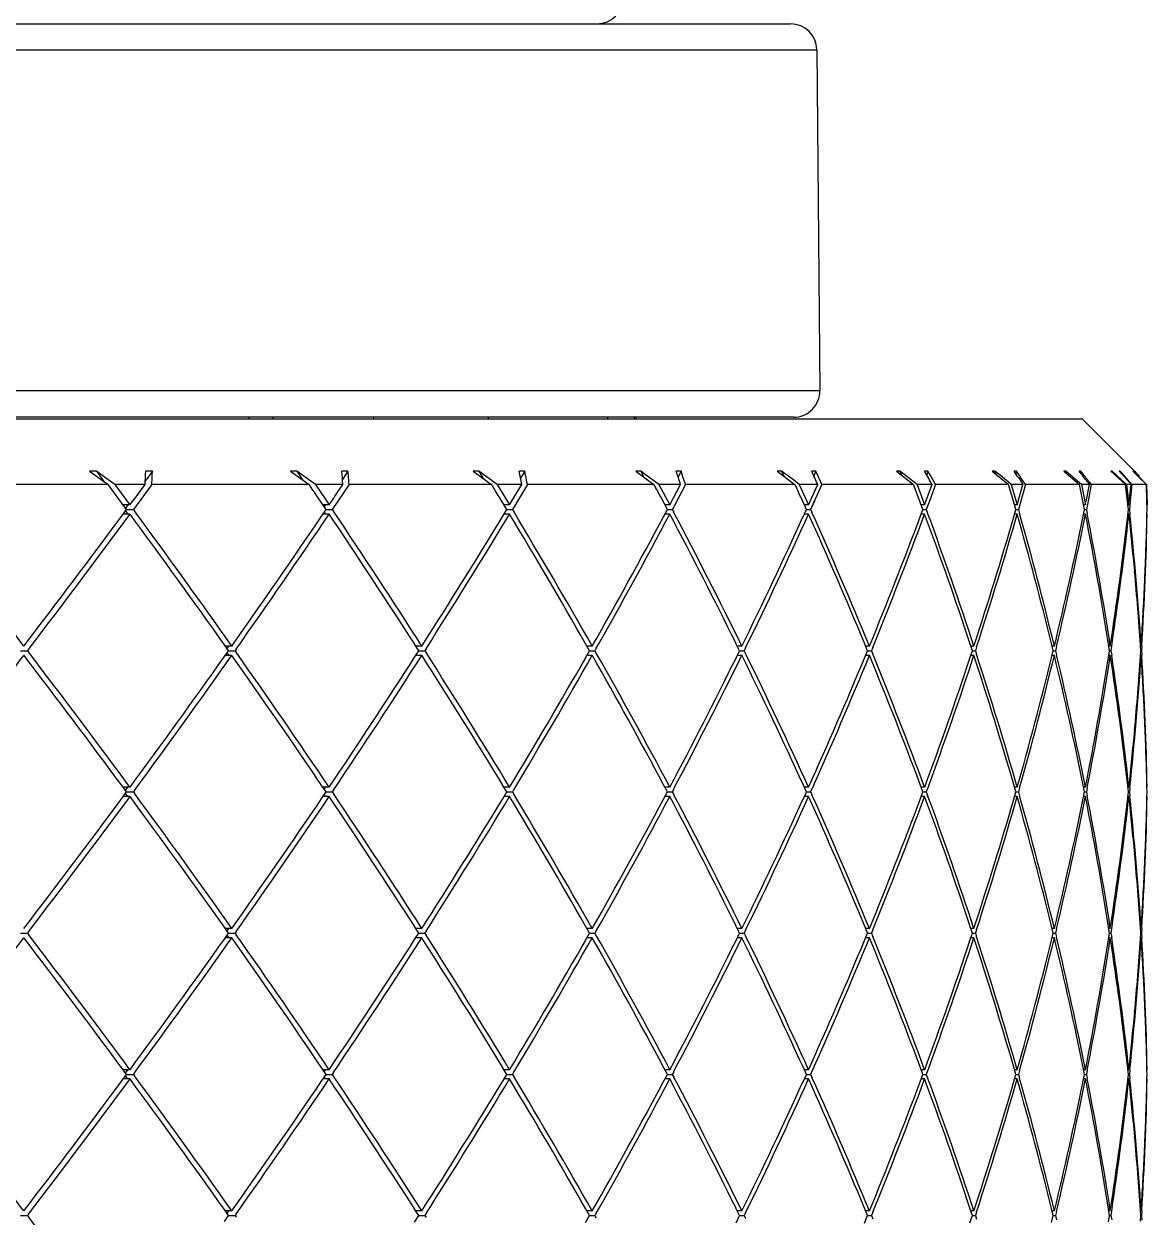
# Model space of a CAD drawing. Header units: millimetres. Extents: x 12827 to 13247, y 6457 to 7051.
# Drawn here: x 13134.696 to 13136.409, y 6843.632 to 6845.452 of the extents above; entities that cross this region are included whole.
import ezdxf

# ---------------------------------------------------------------- set-up
doc = ezdxf.new("R2010")
doc.units = ezdxf.units.MM
doc.header["$LTSCALE"] = 10
doc.layers.add('DWG', color=7, linetype='Continuous')

# ---------------------------------------------------------------- blocks, each defined once
blk = doc.blocks.new('A$C01502591')
at = {"layer": 'DWG'}
for p, q in [((246.9354, 253.5436), (255.4463, 253.5436)), ((246.8954, 253.5039), (255.4863, 253.5039)), ((255.4863, 253.5039), (255.4908, 252.9839)), ((255.4908, 252.9839), (246.8908, 252.9839)), ((246.4908, 252.9411), (255.8908, 252.9411)), ((255.4508, 252.9436), (246.9308, 252.9436)), ((254.6202, 252.9436), (254.6202, 252.9411)), ((254.6572, 252.9411), (254.6572, 252.9436)), ((254.8103, 252.9436), (254.8102, 252.9411)), ((254.9856, 252.9411), (254.9856, 252.9436)), ((255.1676, 252.9411), (255.1676, 252.9436)), ((255.2076, 252.9436), (255.2076, 252.9411)), ((255.2108, 252.9411), (255.2108, 252.9436)), ((255.9774, 252.8545), (255.8908, 252.9411)), ((254.3875, 252.8611), (254.3771, 252.8611)), ((254.3771, 252.8611), (254.4053, 252.8411)), ((254.3875, 252.8611), (254.3991, 252.8455)), ((254.3875, 252.8611), (254.3991, 252.8455)), ((254.4016, 252.8511), (254.3875, 252.8611)), ((254.4729, 252.8611), (254.462, 252.8461)), ((254.4729, 252.8611), (254.462, 252.8461)), ((254.4729, 252.8611), (254.4627, 252.8611)), ((254.4727, 252.8545), (254.4729, 252.8611)), ((254.6932, 252.8611), (254.6836, 252.8611)), ((254.6836, 252.8611), (254.7119, 252.8411)), ((254.6932, 252.8611), (254.7021, 252.8481)), ((254.6932, 252.8611), (254.7021, 252.8481)), ((254.7073, 252.8511), (254.6932, 252.8611)), ((254.7712, 252.8611), (254.7619, 252.8611)), ((254.7712, 252.8611), (254.7629, 252.8486)), ((254.7712, 252.8611), (254.7629, 252.8486)), ((254.7718, 252.8545), (254.7712, 252.8611)), ((254.9707, 252.8611), (254.9621, 252.8611)), ((254.9621, 252.8611), (254.9901, 252.8411)), ((254.9707, 252.8611), (254.9774, 252.8502)), ((254.9988, 252.8411), (254.9707, 252.8611)), ((255.0407, 252.8611), (255.0323, 252.8611)), ((255.0407, 252.8611), (255.0345, 252.8507)), ((255.0407, 252.8611), (255.0345, 252.8507)), ((255.0421, 252.8545), (255.0407, 252.8611)), ((255.2178, 252.8611), (255.2102, 252.8611)), ((255.2102, 252.8611), (255.2378, 252.8411)), ((255.2178, 252.8611), (255.2226, 252.8521)), ((255.2178, 252.8611), (255.2226, 252.8521)), ((255.2224, 252.8578), (255.2178, 252.8611)), ((255.2454, 252.8411), (255.2224, 252.8578)), ((255.2792, 252.8611), (255.2718, 252.8611)), ((255.2792, 252.8611), (255.2747, 252.8525)), ((255.2792, 252.8611), (255.2747, 252.8525)), ((255.2814, 252.8545), (255.2792, 252.8611)), ((255.4324, 252.8611), (255.4259, 252.8611)), ((255.4259, 252.8611), (255.4529, 252.8411)), ((255.4324, 252.8611), (255.4358, 252.8538)), ((255.4369, 252.8578), (255.4324, 252.8611)), ((255.4414, 252.8545), (255.4369, 252.8578)), ((255.4847, 252.8611), (255.4785, 252.8611)), ((255.4847, 252.8611), (255.4817, 252.8542)), ((255.4878, 252.8545), (255.4847, 252.8611)), ((255.6129, 252.8611), (255.6075, 252.8611)), ((255.6075, 252.8611), (255.6336, 252.8411)), ((255.6129, 252.8611), (255.6151, 252.8553)), ((255.6216, 252.8545), (255.6129, 252.8611)), ((255.6557, 252.8611), (255.6506, 252.8611)), ((255.6557, 252.8611), (255.6538, 252.8557)), ((255.6595, 252.8545), (255.6557, 252.8611)), ((255.7578, 252.8611), (255.7536, 252.8611)), ((255.7536, 252.8611), (255.7786, 252.8411)), ((255.7578, 252.8611), (255.7591, 252.8568)), ((255.762, 252.8578), (255.7578, 252.8611)), ((255.7661, 252.8545), (255.762, 252.8578)), ((255.7907, 252.8611), (255.7869, 252.8611)), ((255.7907, 252.8611), (255.7896, 252.8571)), ((255.7953, 252.8545), (255.7907, 252.8611)), ((255.8659, 252.8611), (255.8629, 252.8611)), ((255.8629, 252.8611), (255.8867, 252.8411)), ((255.8738, 252.8545), (255.8659, 252.8611)), ((255.8659, 252.8611), (255.8665, 252.8581)), ((255.8887, 252.8611), (255.8861, 252.8611)), ((255.8887, 252.8611), (255.8882, 252.8585)), ((255.894, 252.8545), (255.8887, 252.8611)), ((255.9364, 252.8611), (255.9347, 252.8611)), ((255.9347, 252.8611), (255.9569, 252.8411)), ((255.9438, 252.8545), (255.9364, 252.8611)), ((255.9364, 252.8611), (255.9366, 252.8594)), ((255.9489, 252.8611), (255.9475, 252.8611)), ((255.9475, 252.8611), (255.9595, 252.8478)), ((255.9549, 252.8545), (255.9489, 252.8611)), ((255.9682, 252.8611), (255.9785, 252.8511)), ((255.9686, 252.8611), (255.9682, 252.8611)), ((255.9755, 252.8545), (255.9686, 252.8611)), ((255.9706, 252.8611), (255.9738, 252.8579)), ((255.9707, 252.8611), (255.9706, 252.8611)), ((255.9755, 252.8545), (255.9726, 252.8573)), ((255.9738, 252.8579), (255.9781, 252.8536)), ((254.4053, 252.8411), (254.1449, 252.8411)), ((254.4158, 252.8411), (254.4016, 252.8511)), ((254.4195, 252.822), (254.4053, 252.8411)), ((254.4158, 252.8411), (254.4388, 252.8099)), ((254.4618, 252.8411), (254.4158, 252.8411)), ((254.4721, 252.8411), (254.444, 252.8028)), ((254.4465, 252.8203), (254.4618, 252.8411)), ((254.7119, 252.8411), (254.4721, 252.8411)), ((254.7215, 252.8411), (254.7073, 252.8511)), ((254.7215, 252.8411), (254.7426, 252.8099)), ((254.7635, 252.8411), (254.7215, 252.8411)), ((254.7729, 252.8411), (254.7473, 252.8028)), ((254.9901, 252.8411), (254.7729, 252.8411)), ((254.9988, 252.8411), (255.0177, 252.8099)), ((255.0365, 252.8411), (254.9988, 252.8411)), ((255.0177, 252.8099), (255.0365, 252.8411)), ((255.0449, 252.8411), (255.022, 252.8028)), ((255.2378, 252.8411), (255.0449, 252.8411)), ((255.2454, 252.8411), (255.262, 252.8099)), ((255.2785, 252.8411), (255.2454, 252.8411)), ((255.262, 252.8099), (255.2785, 252.8411)), ((255.2859, 252.8411), (255.2679, 252.8068)), ((255.4529, 252.8411), (255.2859, 252.8411)), ((255.4504, 252.8478), (255.4414, 252.8545)), ((255.4594, 252.8411), (255.4504, 252.8478)), ((255.4594, 252.8411), (255.4736, 252.8099)), ((255.4876, 252.8411), (255.4594, 252.8411)), ((255.4736, 252.8099), (255.4876, 252.8411)), ((255.4939, 252.8411), (255.4788, 252.8075)), ((255.6336, 252.8411), (255.4939, 252.8411)), ((255.6346, 252.8445), (255.6216, 252.8545)), ((255.6454, 252.8099), (255.6336, 252.8411)), ((255.639, 252.8411), (255.6346, 252.8445)), ((255.639, 252.8411), (255.6506, 252.8099)), ((255.6621, 252.8411), (255.639, 252.8411)), ((255.6506, 252.8099), (255.6621, 252.8411)), ((255.6672, 252.8411), (255.6579, 252.8156)), ((255.7786, 252.8411), (255.6672, 252.8411)), ((255.7786, 252.8445), (255.7661, 252.8545)), ((255.7828, 252.8411), (255.7786, 252.8445)), ((255.7861, 252.8156), (255.7786, 252.8411)), ((255.7828, 252.8411), (255.7918, 252.8099)), ((255.8006, 252.8411), (255.7828, 252.8411)), ((255.7918, 252.8099), (255.8006, 252.8411)), ((255.7936, 252.8514), (255.7983, 252.8445)), ((255.8045, 252.8411), (255.7974, 252.8156)), ((255.7983, 252.8445), (255.8006, 252.8411)), ((255.8867, 252.8411), (255.8045, 252.8411)), ((255.8896, 252.8411), (255.8738, 252.8545)), ((255.8919, 252.8156), (255.8867, 252.8411)), ((255.8896, 252.8411), (255.8948, 252.8151)), ((255.902, 252.8411), (255.8896, 252.8411)), ((255.8969, 252.8151), (255.902, 252.8411)), ((255.8993, 252.8445), (255.902, 252.8411)), ((255.9046, 252.8411), (255.8998, 252.8156)), ((255.9569, 252.8411), (255.9046, 252.8411)), ((255.9586, 252.8411), (255.9438, 252.8545)), ((255.9668, 252.8411), (255.9549, 252.8545)), ((255.9599, 252.8156), (255.9569, 252.8411)), ((255.9586, 252.8411), (255.9615, 252.8151)), ((255.9654, 252.8411), (255.9586, 252.8411)), ((255.9595, 252.8478), (255.9654, 252.8411)), ((255.9627, 252.8151), (255.9654, 252.8411)), ((255.9668, 252.8411), (255.9642, 252.8156)), ((255.9888, 252.8411), (255.9668, 252.8411)), ((255.9892, 252.8411), (255.9755, 252.8545)), ((255.9785, 252.8511), (255.9888, 252.8411)), ((255.9895, 252.8156), (255.9888, 252.8411)), ((255.9892, 252.8411), (255.9899, 252.8099)), ((254.4336, 252.8028), (254.4195, 252.822)), ((254.4388, 252.8099), (254.4465, 252.8203)), ((254.7378, 252.8028), (254.7249, 252.822)), ((254.7426, 252.8099), (254.7496, 252.8203)), ((255.0134, 252.8028), (255.0018, 252.822)), ((255.2583, 252.8028), (255.2481, 252.822)), ((255.4704, 252.8028), (255.4616, 252.822)), ((255.648, 252.8028), (255.6408, 252.822)), ((254.4273, 252.7943), (254.4336, 252.8028)), ((254.4388, 252.8099), (254.4284, 252.8099)), ((254.4357, 252.8099), (254.432, 252.805)), ((254.4336, 252.8028), (254.444, 252.8028)), ((254.444, 252.8028), (254.4456, 252.8007)), ((254.7314, 252.7933), (254.7378, 252.8028)), ((254.7378, 252.8028), (254.733, 252.8099)), ((254.7426, 252.8099), (254.733, 252.8099)), ((254.7372, 252.8099), (254.7351, 252.8068)), ((254.7378, 252.8028), (254.7473, 252.8028)), ((254.7473, 252.8028), (254.7491, 252.8001)), ((255.0072, 252.7925), (255.0134, 252.8028)), ((255.0177, 252.8099), (255.0091, 252.8099)), ((255.0134, 252.8028), (255.022, 252.8028)), ((255.022, 252.8028), (255.024, 252.7995)), ((255.2524, 252.7918), (255.2583, 252.8028)), ((255.262, 252.8099), (255.2545, 252.8099)), ((255.2583, 252.8028), (255.2658, 252.8028)), ((255.2679, 252.8068), (255.2658, 252.8028)), ((255.2658, 252.8028), (255.2679, 252.7988)), ((255.2658, 252.8028), (255.2679, 252.7988)), ((255.4652, 252.7914), (255.4704, 252.8028)), ((255.4736, 252.8099), (255.4671, 252.8099)), ((255.4704, 252.8028), (255.4767, 252.8028)), ((255.4825, 252.8156), (255.4767, 252.8028)), ((255.4767, 252.8028), (255.4789, 252.7981)), ((255.6437, 252.7914), (255.648, 252.8028)), ((255.6506, 252.8099), (255.6454, 252.8099)), ((255.648, 252.8028), (255.6532, 252.8028)), ((255.6579, 252.8156), (255.6532, 252.8028)), ((255.6552, 252.8082), (255.6532, 252.8028)), ((255.6532, 252.8028), (255.6552, 252.7974)), ((255.7897, 252.8028), (255.7861, 252.8156)), ((255.7865, 252.7917), (255.7897, 252.8028)), ((255.7897, 252.8028), (255.7877, 252.8099)), ((255.7918, 252.8099), (255.7877, 252.8099)), ((255.7897, 252.8028), (255.7938, 252.8028)), ((255.7974, 252.8156), (255.7938, 252.8028)), ((255.7955, 252.8088), (255.7938, 252.8028)), ((255.7938, 252.8028), (255.7955, 252.7968)), ((255.8945, 252.8028), (255.8919, 252.8156)), ((255.8924, 252.7925), (255.8945, 252.8028)), ((255.8959, 252.8099), (255.893, 252.8099)), ((255.8945, 252.8028), (255.8973, 252.8028)), ((255.8948, 252.8151), (255.8959, 252.8099)), ((255.8998, 252.8156), (255.8973, 252.8028)), ((255.8973, 252.8028), (255.8985, 252.7963)), ((255.9613, 252.8028), (255.9599, 252.8156)), ((255.9603, 252.7937), (255.9613, 252.8028)), ((255.9613, 252.8028), (255.9605, 252.8099)), ((255.9621, 252.8099), (255.9605, 252.8099)), ((255.9613, 252.8028), (255.9629, 252.8028)), ((255.9615, 252.8151), (255.9621, 252.8099)), ((255.9642, 252.8156), (255.9629, 252.8028)), ((255.9629, 252.8028), (255.9636, 252.7959)), ((255.9898, 252.8028), (255.9895, 252.8156)), ((255.9896, 252.7958), (255.9898, 252.8028)), ((254.4388, 252.7958), (254.4284, 252.7958)), ((254.4321, 252.8007), (254.4357, 252.7958)), ((254.7426, 252.7958), (254.733, 252.7958)), ((254.7351, 252.7989), (254.7372, 252.7958)), ((255.0177, 252.7958), (255.0091, 252.7958)), ((255.262, 252.7958), (255.2545, 252.7958)), ((255.4736, 252.7958), (255.4671, 252.7958)), ((255.6506, 252.7958), (255.6453, 252.7958)), ((255.7918, 252.7958), (255.7877, 252.7958)), ((255.8959, 252.7958), (255.893, 252.7958)), ((255.9621, 252.7958), (255.9605, 252.7958)), ((255.9857, 252.6822), (255.9864, 252.6987)), ((255.9864, 252.6987), (255.9865, 252.7012)), ((254.2716, 252.5874), (254.2824, 252.5874)), ((254.2838, 252.5893), (254.2824, 252.5874)), ((254.2824, 252.5874), (254.2838, 252.5855)), ((254.5891, 252.5874), (254.5827, 252.5964)), ((254.5827, 252.5784), (254.5891, 252.5874)), ((254.5941, 252.5945), (254.5841, 252.5945)), ((254.587, 252.5904), (254.5898, 252.5945)), ((254.5899, 252.5803), (254.587, 252.5844)), ((254.5891, 252.5874), (254.5991, 252.5874)), ((254.6008, 252.5898), (254.5991, 252.5874)), ((254.5991, 252.5874), (254.6008, 252.585)), ((254.8793, 252.5874), (254.8729, 252.5974)), ((254.8729, 252.5775), (254.8793, 252.5874)), ((254.8838, 252.5945), (254.8748, 252.5945)), ((254.8793, 252.5874), (254.8884, 252.5874)), ((254.8903, 252.5904), (254.8884, 252.5874)), ((254.8884, 252.5874), (254.8903, 252.5844)), ((255.1398, 252.5874), (255.1337, 252.5981)), ((255.1337, 252.5767), (255.1398, 252.5874)), ((255.1438, 252.5945), (255.1358, 252.5945)), ((255.1398, 252.5874), (255.1478, 252.5874)), ((255.1499, 252.5911), (255.1478, 252.5874)), ((255.1478, 252.5874), (255.1499, 252.5837)), ((255.3685, 252.5874), (255.3629, 252.5986)), ((255.363, 252.5762), (255.3685, 252.5874)), ((255.372, 252.5945), (255.365, 252.5945)), ((255.3685, 252.5874), (255.3755, 252.5874)), ((255.3776, 252.5918), (255.3755, 252.5874)), ((255.3755, 252.5874), (255.3776, 252.5831)), ((255.5636, 252.5874), (255.5588, 252.5989)), ((255.5588, 252.5759), (255.5636, 252.5874)), ((255.5665, 252.5945), (255.5606, 252.5945)), ((255.5636, 252.5874), (255.5694, 252.5874)), ((255.5714, 252.5925), (255.5694, 252.5874)), ((255.5694, 252.5874), (255.5715, 252.5823)), ((255.7234, 252.5874), (255.7197, 252.5987)), ((255.7197, 252.5761), (255.7234, 252.5874)), ((255.7197, 252.5761), (255.7234, 252.5874)), ((255.7258, 252.5945), (255.7211, 252.5945)), ((255.7234, 252.5874), (255.7281, 252.5874)), ((255.7299, 252.5931), (255.7281, 252.5874)), ((255.7281, 252.5874), (255.7299, 252.5817)), ((255.8468, 252.5874), (255.8441, 252.5982)), ((255.8442, 252.5766), (255.8468, 252.5874)), ((255.8485, 252.5945), (255.845, 252.5945)), ((255.8468, 252.5874), (255.8502, 252.5874)), ((255.8517, 252.5937), (255.8502, 252.5874)), ((255.8502, 252.5874), (255.8517, 252.5811)), ((255.9327, 252.5874), (255.9311, 252.5972)), ((255.9311, 252.5776), (255.9327, 252.5874)), ((255.9338, 252.5945), (255.9315, 252.5945)), ((255.9327, 252.5874), (255.9348, 252.5874)), ((255.9358, 252.5942), (255.9348, 252.5874)), ((255.9348, 252.5874), (255.9359, 252.5806)), ((255.9804, 252.5874), (255.9798, 252.5958)), ((255.9798, 252.579), (255.9804, 252.5874)), ((255.9817, 252.5944), (255.9813, 252.5874)), ((255.9813, 252.5874), (255.9817, 252.5804)), ((254.5941, 252.5803), (254.5841, 252.5803)), ((254.8838, 252.5803), (254.8748, 252.5803)), ((255.1438, 252.5803), (255.1358, 252.5803)), ((255.372, 252.5803), (255.365, 252.5803)), ((255.5665, 252.5803), (255.5606, 252.5803)), ((255.7258, 252.5803), (255.7211, 252.5803)), ((255.8485, 252.5803), (255.845, 252.5803)), ((255.9338, 252.5803), (255.9315, 252.5803)), ((255.9865, 252.4736), (255.9857, 252.4926)), ((255.9865, 252.4736), (255.9864, 252.4762)), ((255.2583, 252.372), (255.2524, 252.383)), ((255.4704, 252.372), (255.4652, 252.3834)), ((255.648, 252.372), (255.6437, 252.3834)), ((255.7897, 252.372), (255.7865, 252.3831)), ((254.4336, 252.372), (254.4273, 252.3805)), ((254.4273, 252.3634), (254.4336, 252.372)), ((254.4388, 252.3791), (254.4284, 252.3791)), ((254.4388, 252.3649), (254.4284, 252.3649)), ((254.4316, 252.3735), (254.4356, 252.3791)), ((254.4357, 252.3649), (254.4316, 252.3705)), ((254.4336, 252.372), (254.444, 252.372)), ((254.4456, 252.3741), (254.444, 252.372)), ((254.444, 252.372), (254.4456, 252.3699)), ((254.7378, 252.372), (254.7314, 252.3815)), ((254.7314, 252.3625), (254.7378, 252.372)), ((254.7426, 252.3791), (254.733, 252.3791)), ((254.7426, 252.3649), (254.733, 252.3649)), ((254.7351, 252.3759), (254.7372, 252.3791)), ((254.7372, 252.3649), (254.7351, 252.368)), ((254.7378, 252.372), (254.7473, 252.372)), ((254.7491, 252.3747), (254.7473, 252.372)), ((254.7473, 252.372), (254.7491, 252.3693)), ((255.0134, 252.372), (255.0071, 252.3823)), ((255.0072, 252.3616), (255.0134, 252.372)), ((255.0177, 252.3791), (255.0091, 252.3791)), ((255.0177, 252.3649), (255.0091, 252.3649)), ((255.0134, 252.372), (255.022, 252.372)), ((255.0239, 252.3753), (255.022, 252.372)), ((255.022, 252.372), (255.024, 252.3687)), ((255.2524, 252.361), (255.2583, 252.372)), ((255.262, 252.3791), (255.2545, 252.3791)), ((255.262, 252.3649), (255.2545, 252.3649)), ((255.2583, 252.372), (255.2658, 252.372)), ((255.2679, 252.376), (255.2658, 252.372)), ((255.2658, 252.372), (255.2679, 252.368)), ((255.4652, 252.3606), (255.4704, 252.372)), ((255.4736, 252.3791), (255.4671, 252.3791)), ((255.4736, 252.3649), (255.4671, 252.3649)), ((255.4704, 252.372), (255.4767, 252.372)), ((255.4788, 252.3767), (255.4767, 252.372)), ((255.4767, 252.372), (255.4789, 252.3673)), ((255.6437, 252.3605), (255.648, 252.372)), ((255.6506, 252.3791), (255.6453, 252.3791)), ((255.6506, 252.3649), (255.6453, 252.3649)), ((255.648, 252.372), (255.6532, 252.372)), ((255.6552, 252.3774), (255.6532, 252.372)), ((255.6532, 252.372), (255.6552, 252.3666)), ((255.7865, 252.3609), (255.7897, 252.372)), ((255.7918, 252.3791), (255.7877, 252.3791)), ((255.7918, 252.3649), (255.7877, 252.3649)), ((255.7897, 252.372), (255.7938, 252.372)), ((255.7955, 252.378), (255.7938, 252.372)), ((255.7938, 252.372), (255.7955, 252.3659)), ((255.8945, 252.372), (255.8924, 252.3823)), ((255.8924, 252.3616), (255.8945, 252.372)), ((255.8959, 252.3791), (255.893, 252.3791)), ((255.8959, 252.3649), (255.893, 252.3649)), ((255.8945, 252.372), (255.8973, 252.372)), ((255.8985, 252.3785), (255.8973, 252.372)), ((255.8973, 252.372), (255.8985, 252.3654)), ((255.9613, 252.372), (255.9603, 252.3811)), ((255.9603, 252.3628), (255.9613, 252.372)), ((255.9621, 252.3791), (255.9605, 252.3791)), ((255.9621, 252.3649), (255.9605, 252.3649)), ((255.9613, 252.372), (255.9629, 252.372)), ((255.9636, 252.3789), (255.9629, 252.372)), ((255.9629, 252.372), (255.9636, 252.3651)), ((255.9898, 252.372), (255.9896, 252.379)), ((255.9896, 252.3649), (255.9898, 252.372)), ((255.9857, 252.2514), (255.9864, 252.2678)), ((255.9864, 252.2678), (255.9865, 252.2704)), ((254.5891, 252.1566), (254.5827, 252.1656)), ((254.8793, 252.1566), (254.8729, 252.1665)), ((255.1398, 252.1566), (255.1337, 252.1673)), ((255.3685, 252.1566), (255.3629, 252.1678)), ((255.5636, 252.1566), (255.5588, 252.168)), ((255.7234, 252.1566), (255.7197, 252.1679)), ((255.8468, 252.1566), (255.8441, 252.1673)), ((255.9327, 252.1566), (255.9311, 252.1663)), ((255.9804, 252.1566), (255.9798, 252.1649)), ((254.2716, 252.1566), (254.2824, 252.1566)), ((254.2838, 252.1584), (254.2824, 252.1566)), ((254.2824, 252.1566), (254.2838, 252.1547)), ((254.5827, 252.1475), (254.5891, 252.1566)), ((254.5941, 252.1636), (254.5841, 252.1636)), ((254.5941, 252.1495), (254.5841, 252.1495)), ((254.5899, 252.1495), (254.5866, 252.1541)), ((254.587, 252.1596), (254.5898, 252.1636)), ((254.5891, 252.1566), (254.5991, 252.1566)), ((254.6008, 252.159), (254.5991, 252.1566)), ((254.5991, 252.1566), (254.6008, 252.1542)), ((254.8729, 252.1466), (254.8793, 252.1566)), ((254.8838, 252.1636), (254.8748, 252.1636)), ((254.8838, 252.1495), (254.8748, 252.1495)), ((254.8793, 252.1566), (254.8884, 252.1566)), ((254.8903, 252.1596), (254.8884, 252.1566)), ((254.8884, 252.1566), (254.8903, 252.1536)), ((255.1337, 252.1459), (255.1398, 252.1566)), ((255.1438, 252.1636), (255.1358, 252.1636)), ((255.1438, 252.1495), (255.1358, 252.1495)), ((255.1398, 252.1566), (255.1478, 252.1566)), ((255.1499, 252.1602), (255.1478, 252.1566)), ((255.1478, 252.1566), (255.1499, 252.1529)), ((255.363, 252.1453), (255.3685, 252.1566)), ((255.372, 252.1636), (255.365, 252.1636)), ((255.372, 252.1495), (255.365, 252.1495)), ((255.3685, 252.1566), (255.3755, 252.1566)), ((255.3776, 252.1609), (255.3755, 252.1566)), ((255.3755, 252.1566), (255.3776, 252.1522)), ((255.5588, 252.1451), (255.5636, 252.1566)), ((255.5665, 252.1636), (255.5606, 252.1636)), ((255.5665, 252.1495), (255.5606, 252.1495)), ((255.5636, 252.1566), (255.5694, 252.1566)), ((255.5714, 252.1616), (255.5694, 252.1566)), ((255.5694, 252.1566), (255.5715, 252.1515)), ((255.7197, 252.1452), (255.7234, 252.1566)), ((255.7258, 252.1636), (255.7211, 252.1636)), ((255.7258, 252.1495), (255.7211, 252.1495)), ((255.7234, 252.1566), (255.7281, 252.1566)), ((255.7299, 252.1623), (255.7281, 252.1566)), ((255.7299, 252.1623), (255.7281, 252.1566)), ((255.7281, 252.1566), (255.7299, 252.1508)), ((255.8442, 252.1458), (255.8468, 252.1566)), ((255.8485, 252.1636), (255.845, 252.1636)), ((255.8485, 252.1495), (255.845, 252.1495)), ((255.8468, 252.1566), (255.8502, 252.1566)), ((255.8517, 252.1629), (255.8502, 252.1566)), ((255.8502, 252.1566), (255.8517, 252.1502)), ((255.9311, 252.1468), (255.9327, 252.1566)), ((255.9311, 252.1468), (255.9327, 252.1566)), ((255.9338, 252.1636), (255.9315, 252.1636)), ((255.9338, 252.1495), (255.9315, 252.1495)), ((255.9327, 252.1566), (255.9348, 252.1566)), ((255.9358, 252.1633), (255.9348, 252.1566)), ((255.9348, 252.1566), (255.9359, 252.1498)), ((255.9798, 252.1482), (255.9804, 252.1566)), ((255.9817, 252.1636), (255.9813, 252.1566)), ((255.9813, 252.1566), (255.9817, 252.1495)), ((255.9865, 252.0428), (255.9857, 252.0618)), ((255.9865, 252.0428), (255.9864, 252.0453)), ((254.4336, 251.9411), (254.4273, 251.9497)), ((254.4388, 251.9482), (254.4284, 251.9482)), ((254.4316, 251.9426), (254.4356, 251.9482)), ((254.7378, 251.9411), (254.7314, 251.9506)), ((254.7426, 251.9482), (254.733, 251.9482)), ((254.7351, 251.9451), (254.7372, 251.9482)), ((255.0134, 251.9411), (255.0071, 251.9515)), ((255.0177, 251.9482), (255.0091, 251.9482)), ((255.2583, 251.9411), (255.2524, 251.9521)), ((255.262, 251.9482), (255.2545, 251.9482)), ((255.4704, 251.9411), (255.4652, 251.9525)), ((255.4736, 251.9482), (255.4671, 251.9482)), ((255.4788, 251.9458), (255.4767, 251.9411)), ((255.648, 251.9411), (255.6437, 251.9526)), ((255.6506, 251.9482), (255.6453, 251.9482)), ((255.6552, 251.9465), (255.6532, 251.9411)), ((255.7897, 251.9411), (255.7865, 251.9522)), ((255.7918, 251.9482), (255.7877, 251.9482)), ((255.7955, 251.9472), (255.7938, 251.9411)), ((255.8945, 251.9411), (255.8924, 251.9515)), ((255.8959, 251.9482), (255.893, 251.9482)), ((255.8985, 251.9477), (255.8973, 251.9411)), ((255.9613, 251.9411), (255.9603, 251.9503)), ((255.9621, 251.9482), (255.9605, 251.9482)), ((255.9636, 251.9481), (255.9629, 251.9411)), ((255.9898, 251.9411), (255.9896, 251.9482)), ((254.4273, 251.9326), (254.4336, 251.9411)), ((254.4388, 251.9341), (254.4284, 251.9341)), ((254.4357, 251.9341), (254.4321, 251.939)), ((254.4336, 251.9411), (254.444, 251.9411)), ((254.4456, 251.9433), (254.444, 251.9411)), ((254.444, 251.9411), (254.4456, 251.939)), ((254.7314, 251.9316), (254.7378, 251.9411)), ((254.7426, 251.9341), (254.733, 251.9341)), ((254.7372, 251.9341), (254.7351, 251.9372)), ((254.7378, 251.9411), (254.7473, 251.9411)), ((254.7491, 251.9438), (254.7473, 251.9411)), ((254.7473, 251.9411), (254.7491, 251.9384)), ((255.0072, 251.9308), (255.0134, 251.9411)), ((255.0177, 251.9341), (255.0091, 251.9341)), ((255.0134, 251.9411), (255.022, 251.9411)), ((255.0239, 251.9445), (255.022, 251.9411)), ((255.022, 251.9411), (255.024, 251.9378)), ((255.2524, 251.9301), (255.2583, 251.9411)), ((255.262, 251.9341), (255.2545, 251.9341)), ((255.2583, 251.9411), (255.2658, 251.9411)), ((255.2679, 251.9451), (255.2658, 251.9411)), ((255.2658, 251.9411), (255.2679, 251.9371)), ((255.4652, 251.9298), (255.4704, 251.9411)), ((255.4736, 251.9341), (255.4671, 251.9341)), ((255.4704, 251.9411), (255.4767, 251.9411)), ((255.4767, 251.9411), (255.4789, 251.9364)), ((255.6437, 251.9297), (255.648, 251.9411)), ((255.6506, 251.9341), (255.6453, 251.9341)), ((255.648, 251.9411), (255.6532, 251.9411)), ((255.6532, 251.9411), (255.6552, 251.9357)), ((255.7865, 251.93), (255.7897, 251.9411)), ((255.7918, 251.9341), (255.7877, 251.9341)), ((255.7897, 251.9411), (255.7938, 251.9411)), ((255.7938, 251.9411), (255.7955, 251.9351)), ((255.8924, 251.9308), (255.8945, 251.9411)), ((255.8959, 251.9341), (255.893, 251.9341)), ((255.8945, 251.9411), (255.8973, 251.9411)), ((255.8973, 251.9411), (255.8985, 251.9346)), ((255.9603, 251.932), (255.9613, 251.9411)), ((255.9621, 251.9341), (255.9605, 251.9341)), ((255.9613, 251.9411), (255.9629, 251.9411)), ((255.9629, 251.9411), (255.9636, 251.9342)), ((255.9896, 251.9341), (255.9898, 251.9411)), ((255.9857, 251.8205), (255.9864, 251.837)), ((255.9864, 251.837), (255.9865, 251.8395)), ((254.2838, 251.7276), (254.2824, 251.7257)), ((254.5891, 251.7257), (254.5827, 251.7348)), ((254.5941, 251.7328), (254.5841, 251.7328)), ((254.587, 251.7287), (254.5898, 251.7328)), ((254.6008, 251.7281), (254.5991, 251.7257)), ((254.8793, 251.7257), (254.8729, 251.7357)), ((254.8838, 251.7328), (254.8748, 251.7328)), ((254.8903, 251.7287), (254.8884, 251.7257)), ((255.1398, 251.7257), (255.1337, 251.7364)), ((255.1438, 251.7328), (255.1358, 251.7328)), ((255.1499, 251.7294), (255.1478, 251.7257)), ((255.3685, 251.7257), (255.3629, 251.7369)), ((255.372, 251.7328), (255.365, 251.7328)), ((255.3776, 251.7301), (255.3755, 251.7257)), ((255.5636, 251.7257), (255.5588, 251.7372)), ((255.5665, 251.7328), (255.5606, 251.7328)), ((255.5714, 251.7308), (255.5694, 251.7257)), ((255.7234, 251.7257), (255.7197, 251.737)), ((255.7258, 251.7328), (255.7211, 251.7328)), ((255.7299, 251.7314), (255.7281, 251.7257)), ((255.8468, 251.7257), (255.8441, 251.7365)), ((255.8485, 251.7328), (255.845, 251.7328)), ((255.8517, 251.732), (255.8502, 251.7257)), ((255.9327, 251.7257), (255.9311, 251.7355)), ((255.9338, 251.7328), (255.9315, 251.7328)), ((255.9358, 251.7325), (255.9348, 251.7257)), ((255.9804, 251.7257), (255.9798, 251.7341)), ((255.9817, 251.7327), (255.9813, 251.7257)), ((254.2716, 251.7257), (254.2824, 251.7257)), ((254.2824, 251.7257), (254.2838, 251.7238)), ((254.5827, 251.7167), (254.5891, 251.7257)), ((254.5891, 251.7257), (254.5991, 251.7257)), ((254.5991, 251.7257), (254.6008, 251.7233)), ((254.8729, 251.7158), (254.8793, 251.7257)), ((254.8793, 251.7257), (254.8884, 251.7257)), ((254.8884, 251.7257), (254.8903, 251.7227)), ((255.1337, 251.715), (255.1398, 251.7257)), ((255.1398, 251.7257), (255.1478, 251.7257)), ((255.1478, 251.7257), (255.1499, 251.7221)), ((255.363, 251.7145), (255.3685, 251.7257)), ((255.3685, 251.7257), (255.3755, 251.7257)), ((255.3755, 251.7257), (255.3776, 251.7214)), ((255.5588, 251.7143), (255.5636, 251.7257)), ((255.5636, 251.7257), (255.5694, 251.7257)), ((255.5694, 251.7257), (255.5715, 251.7207)), ((255.7197, 251.7144), (255.7234, 251.7257)), ((255.7234, 251.7257), (255.7281, 251.7257)), ((255.7281, 251.7257), (255.7299, 251.72)), ((255.8442, 251.7149), (255.8468, 251.7257)), ((255.8468, 251.7257), (255.8502, 251.7257)), ((255.8502, 251.7257), (255.8517, 251.7194)), ((255.9311, 251.7159), (255.9327, 251.7257)), ((255.9327, 251.7257), (255.9348, 251.7257)), ((255.9348, 251.7257), (255.9359, 251.719)), ((255.9798, 251.7173), (255.9804, 251.7257)), ((255.9813, 251.7257), (255.9817, 251.7187))]:
    blk.add_line(p, q, dxfattribs=at)
for centre, radius, start, end in [((255.1508, 253.5836), 0.04, 270, 0), ((255.4463, 253.5036), 0.04, 0.5, 89.9807), ((255.4508, 252.9836), 0.04, 270, 0.5), ((252.2146, 252.9544), 2.2501, 357.1133, 357.6232), ((252.4338, 252.663), 2.3365, 4.3729, 4.8649), ((252.522, 252.3313), 2.5656, 11.4612, 11.9173), ((252.4627, 251.9193), 2.9628, 18.128, 18.5355), ((252.2338, 251.3789), 3.5672, 24.1991, 24.5518), ((251.8044, 250.6508), 4.4361, 29.5874, 29.8849), ((251.1091, 249.6433), 5.6777, 34.4046, 34.524), ((250.1316, 248.2829), 7.3536, 38.33975, 38.5055), ((252.2265, 252.945), 2.248, 357.3511, 357.6913), ((245.1821, 246.3644), 11.5223, 34.08629, 34.20136), ((245.4074, 259.0895), 11.2507, 326.13578, 326.2634), ((252.4432, 252.6533), 2.3373, 4.6094, 4.9374), ((246.6905, 247.7689), 9.7268, 31.29879, 31.43092), ((252.5285, 252.3206), 2.5697, 11.6875, 11.9913), ((247.9227, 248.9075), 8.3057, 28.11846, 28.26837), ((252.4658, 251.9065), 2.9709, 18.3371, 18.6082), ((248.9227, 249.8373), 7.1879, 24.53411, 24.70205), ((252.2329, 251.3628), 3.5804, 24.3867, 24.6212), ((251.7986, 250.6299), 4.456, 29.7521, 29.9498), ((251.1172, 249.6292), 5.6821, 34.4208, 34.584), ((250.1185, 248.2506), 7.386, 38.42787, 38.56003), ((241.8319, 243.0595), 15.6779, 37.45793, 38.41589), ((242.9151, 261.2985), 14.3127, 322.54529, 323.54621), ((243.0382, 261.1918), 14.1587, 322.58513, 323.62996), ((244.0009, 245.1077), 12.9637, 35.28709, 36.37362), ((243.9714, 245.1005), 13.0001, 35.20144, 36.32159), ((244.841, 259.4739), 11.9353, 324.80267, 325.96259), ((244.9513, 259.3837), 11.8012, 324.852, 326.06595), ((245.7287, 246.7299), 10.8648, 32.68628, 33.93833), ((245.7005, 246.7256), 10.8985, 32.58171, 33.87429), ((246.4073, 258.0106), 10.0592, 327.42332, 328.75199), ((246.5055, 257.9354), 9.9435, 327.48403, 328.87664), ((247.1378, 248.037), 9.2053, 29.70166, 31.12828), ((247.1121, 248.0361), 9.2351, 29.5768, 31.05035), ((247.6881, 256.8249), 8.5723, 330.42907, 331.9347), ((247.7742, 256.7635), 8.4741, 330.50325, 332.08127), ((248.2874, 249.0991), 7.8937, 26.31646, 27.92412), ((248.2648, 249.1018), 7.919, 26.17106, 27.83053), ((248.731, 255.8571), 7.3991, 333.83549, 335.52291), ((248.8047, 255.8082), 7.3177, 333.92518, 335.69042), ((249.2161, 249.9684), 6.8666, 22.52468, 24.31516), ((249.1969, 249.9743), 6.8874, 22.3602, 24.20459), ((249.5674, 255.0614), 6.4865, 337.6467, 339.51512), ((249.6281, 255.0235), 6.4213, 337.75359, 339.70029), ((249.9493, 250.6862), 6.0791, 18.33718, 20.30507), ((249.9337, 250.6949), 6.0956, 18.15736, 20.17711), ((250.2179, 254.4001), 5.7963, 341.84942, 343.88979), ((250.2654, 254.3714), 5.7466, 341.97428, 344.08662), ((250.5041, 251.2877), 5.4984, 13.7879, 15.918), ((250.4922, 251.2987), 5.5108, 13.599, 15.7737), ((250.6965, 253.8402), 5.3005, 346.4071, 348.5996), ((250.7303, 253.8186), 5.2658, 346.5491, 348.7995), ((250.8824, 251.8029), 5.1108, 8.9407, 11.2017), ((250.8918, 251.8187), 5.1013, 8.7471, 11.0479), ((251.0179, 253.3507), 4.9737, 351.2543, 353.5697), ((251.0248, 253.3357), 4.9667, 351.4141, 353.7594), ((251.0995, 252.2643), 4.8916, 5.2065, 6.2376), ((251.1184, 252.2803), 4.8725, 3.6974, 6.0749), ((251.1731, 252.8909), 4.8178, 356.4715, 358.8681), ((251.1783, 252.9049), 4.8126, 357.574, 358.7004), ((251.1259, 252.2667), 4.865, 3.879, 5.2067), ((251.164, 252.9056), 4.8269, 356.3049, 357.3478), ((242.9606, 243.9248), 14.2557, 36.3736, 37.41132), ((244.8804, 245.7423), 11.8873, 33.93845, 35.1436), ((246.4417, 247.1999), 10.0186, 31.12858, 32.51075), ((247.7181, 248.3806), 8.5381, 27.92464, 29.49084), ((248.7566, 249.344), 7.3708, 24.31593, 26.06846), ((241.9125, 262.0524), 15.5757, 321.58097, 322.54521), ((242.9901, 243.9328), 14.2188, 36.45048, 37.45801), ((243.9291, 260.119), 13.0523, 323.63007, 324.70922), ((244.0457, 260.0208), 12.9085, 323.67443, 324.80253), ((244.9095, 245.7482), 11.852, 34.03334, 35.2014), ((245.6636, 258.4876), 10.9426, 326.06612, 327.30926), ((245.7679, 258.405), 10.8179, 326.1209, 327.42311), ((246.4688, 247.2025), 9.9867, 31.24319, 32.5815), ((247.0799, 257.1718), 9.2725, 328.87688, 330.29317), ((247.1721, 257.1036), 9.1656, 328.94407, 330.42878), ((247.7423, 248.3797), 8.5105, 28.05983, 29.5764), ((248.2371, 256.1015), 7.9502, 332.0816, 333.67781), ((248.3169, 256.0465), 7.8605, 332.1633, 333.83511), ((248.7775, 249.3397), 7.3477, 24.47119, 26.17042), ((249.1735, 255.2248), 6.9129, 335.69084, 337.46931), ((249.2408, 255.1816), 6.8397, 335.78897, 337.64623), ((249.6059, 250.1285), 6.4452, 20.47888, 22.3593), ((249.5885, 250.1359), 6.4638, 20.30611, 22.24001), ((249.9149, 254.5007), 6.1156, 339.7008, 341.65695), ((249.9691, 254.4676), 6.0582, 339.81666, 341.84887), ((250.2482, 250.7841), 5.7645, 16.1046, 18.15619), ((250.2344, 250.794), 5.779, 15.91929, 18.01981), ((250.478, 253.894), 5.5255, 344.0872, 346.2069), ((250.5187, 253.8691), 5.4834, 344.2209, 346.4064), ((250.7183, 251.3394), 5.2781, 11.3958, 13.5976), ((250.7082, 251.3514), 5.2885, 11.2053, 13.446), ((250.8824, 253.3719), 5.1108, 348.7983, 351.0593), ((250.8918, 253.3561), 5.1013, 348.9521, 351.2529), ((251.0179, 251.8241), 4.9737, 6.4303, 8.7457), ((251.0248, 251.8391), 4.9667, 6.2406, 8.5859), ((251.1184, 252.8945), 4.8725, 353.9251, 356.3026), ((251.1259, 252.9081), 4.865, 354.7933, 356.121), ((251.164, 252.2693), 4.8269, 2.6522, 3.6951), ((251.1731, 252.2839), 4.8178, 1.1319, 3.5285), ((251.1783, 252.2699), 4.8126, 1.2996, 2.426), ((251.0995, 252.9105), 4.8916, 353.7624, 354.7935), ((243.0382, 260.761), 14.1587, 322.58513, 323.62996), ((244.0009, 244.6768), 12.9637, 35.28709, 36.37362), ((243.9714, 244.6697), 13.0001, 35.20144, 36.32159), ((244.9513, 258.9528), 11.8012, 324.852, 326.06595), ((245.7287, 246.2991), 10.8648, 32.68628, 33.93833), ((245.7005, 246.2948), 10.8985, 32.58171, 33.87429), ((246.5055, 257.5045), 9.9435, 327.48403, 328.87664), ((247.1378, 247.6062), 9.2053, 29.70166, 31.12828), ((247.1121, 247.6053), 9.2351, 29.5768, 31.05035), ((247.7742, 256.3327), 8.4741, 330.50325, 332.08127), ((248.2874, 248.6683), 7.8937, 26.31646, 27.92412), ((248.2648, 248.6709), 7.919, 26.17106, 27.83053), ((248.8047, 255.3774), 7.3177, 333.92518, 335.69042), ((249.2161, 249.5376), 6.8666, 22.52468, 24.31516), ((249.1969, 249.5435), 6.8874, 22.3602, 24.20459), ((249.6281, 254.5927), 6.4213, 337.75359, 339.70029), ((249.9493, 250.2554), 6.0791, 18.33718, 20.30507), ((249.9337, 250.2641), 6.0956, 18.15736, 20.17711), ((250.2654, 253.9405), 5.7466, 341.97428, 344.08662), ((250.5041, 250.8569), 5.4984, 13.7879, 15.918), ((250.4922, 250.8679), 5.5108, 13.599, 15.7737), ((250.7303, 253.3878), 5.2658, 346.5491, 348.7995), ((250.8824, 251.3721), 5.1108, 8.9407, 11.2017), ((250.8918, 251.3879), 5.1013, 8.7471, 11.0479), ((251.0248, 252.9048), 4.9667, 351.4141, 353.7594), ((251.0995, 251.8334), 4.8916, 5.2065, 6.2376), ((251.1184, 251.8494), 4.8725, 3.6974, 6.0749), ((251.1731, 252.4601), 4.8178, 356.4715, 358.8681), ((251.1783, 252.4741), 4.8126, 357.574, 358.7004), ((242.9151, 260.8676), 14.3127, 322.54529, 323.54621), ((244.841, 259.043), 11.9353, 324.80267, 325.96259), ((246.4073, 257.5798), 10.0592, 327.42332, 328.75199), ((247.6881, 256.3941), 8.5723, 330.42907, 331.9347), ((248.731, 255.4263), 7.3991, 333.83549, 335.52291), ((249.5674, 254.6306), 6.4865, 337.6467, 339.51512), ((250.2179, 253.9693), 5.7963, 341.84942, 343.88979), ((250.6965, 253.4094), 5.3005, 346.4071, 348.5996), ((251.0179, 252.9199), 4.9737, 351.2543, 353.5697), ((251.1259, 251.8358), 4.865, 3.879, 5.2067), ((251.164, 252.4747), 4.8269, 356.3049, 357.3478), ((241.9125, 261.6216), 15.5757, 321.58097, 322.54521), ((242.9901, 243.5019), 14.2188, 36.45048, 37.45801), ((242.9606, 243.4939), 14.2557, 36.3736, 37.41132), ((243.9291, 259.6882), 13.0523, 323.63007, 324.70922), ((244.0457, 259.5899), 12.9085, 323.67443, 324.80253), ((244.9095, 245.3174), 11.852, 34.03334, 35.2014), ((244.8804, 245.3115), 11.8873, 33.93845, 35.1436), ((245.6636, 258.0568), 10.9426, 326.06612, 327.30926), ((245.7679, 257.9742), 10.8179, 326.1209, 327.42311), ((246.4688, 246.7717), 9.9867, 31.24319, 32.5815), ((246.4417, 246.769), 10.0186, 31.12858, 32.51075), ((247.0799, 256.7409), 9.2725, 328.87688, 330.29317), ((247.1721, 256.6728), 9.1656, 328.94407, 330.42878), ((247.7423, 247.9489), 8.5105, 28.05983, 29.5764), ((247.7181, 247.9497), 8.5381, 27.92464, 29.49084), ((248.3169, 255.6156), 7.8605, 332.1633, 333.83511), ((248.7775, 248.9088), 7.3477, 24.47119, 26.17042), ((248.7566, 248.9132), 7.3708, 24.31593, 26.06846), ((249.2408, 254.7508), 6.8397, 335.78897, 337.64623), ((249.6059, 249.6977), 6.4452, 20.47888, 22.3593), ((249.5885, 249.705), 6.4638, 20.30611, 22.24001), ((249.9691, 254.0368), 6.0582, 339.81666, 341.84887), ((250.2482, 250.3532), 5.7645, 16.1046, 18.15619), ((250.2344, 250.3631), 5.779, 15.91929, 18.01981), ((250.5187, 253.4383), 5.4834, 344.2209, 346.4064), ((250.7183, 250.9086), 5.2781, 11.3958, 13.5976), ((250.7082, 250.9205), 5.2885, 11.2053, 13.446), ((250.8824, 252.9411), 5.1108, 348.7983, 351.0593), ((250.8918, 252.9253), 5.1013, 348.9521, 351.2529), ((251.0179, 251.3932), 4.9737, 6.4303, 8.7457), ((251.0248, 251.4083), 4.9667, 6.2406, 8.5859), ((251.1184, 252.4637), 4.8725, 353.9251, 356.3026), ((251.1259, 252.4773), 4.865, 354.7933, 356.121), ((251.164, 251.8384), 4.8269, 2.6522, 3.6951), ((251.1731, 251.853), 4.8178, 1.1319, 3.5285), ((248.2371, 255.6706), 7.9502, 332.0816, 333.67781), ((249.1735, 254.794), 6.9129, 335.69084, 337.46931), ((249.9149, 254.0698), 6.1156, 339.7008, 341.65695), ((250.478, 253.4631), 5.5255, 344.0872, 346.2069), ((251.1783, 251.839), 4.8126, 1.2996, 2.426), ((251.0995, 252.4797), 4.8916, 353.7624, 354.7935), ((241.8319, 242.1978), 15.6779, 37.45793, 38.41589), ((242.9151, 260.4368), 14.3127, 322.54529, 323.54621), ((243.0382, 260.3302), 14.1587, 322.58513, 323.62996), ((244.0009, 244.246), 12.9637, 35.28709, 36.37362), ((243.9714, 244.2388), 13.0001, 35.20144, 36.32159), ((244.841, 258.6122), 11.9353, 324.80267, 325.96259), ((244.9513, 258.522), 11.8012, 324.852, 326.06595), ((245.7287, 245.8683), 10.8648, 32.68628, 33.93833), ((245.7005, 245.8639), 10.8985, 32.58171, 33.87429), ((246.4073, 257.1489), 10.0592, 327.42332, 328.75199), ((246.5055, 257.0737), 9.9435, 327.48403, 328.87664), ((247.1378, 247.1753), 9.2053, 29.70166, 31.12828), ((247.1121, 247.1744), 9.2351, 29.5768, 31.05035), ((247.6881, 255.9632), 8.5723, 330.42907, 331.9347), ((247.7742, 255.9018), 8.4741, 330.50325, 332.08127), ((248.2874, 248.2374), 7.8937, 26.31646, 27.92412), ((248.2648, 248.2401), 7.919, 26.17106, 27.83053), ((248.731, 254.9954), 7.3991, 333.83549, 335.52291), ((248.8047, 254.9465), 7.3177, 333.92518, 335.69042), ((249.2161, 249.1067), 6.8666, 22.52468, 24.31516), ((249.1969, 249.1126), 6.8874, 22.3602, 24.20459), ((249.5674, 254.1997), 6.4865, 337.6467, 339.51512), ((249.6281, 254.1618), 6.4213, 337.75359, 339.70029), ((249.9493, 249.8245), 6.0791, 18.33718, 20.30507), ((249.9337, 249.8332), 6.0956, 18.15736, 20.17711), ((250.2179, 253.5384), 5.7963, 341.84942, 343.88979), ((250.2654, 253.5097), 5.7466, 341.97428, 344.08662), ((250.5041, 250.4261), 5.4984, 13.7879, 15.918), ((250.4922, 250.437), 5.5108, 13.599, 15.7737), ((250.6965, 252.9785), 5.3005, 346.4071, 348.5996), ((250.7303, 252.9569), 5.2658, 346.5491, 348.7995), ((250.8824, 250.9412), 5.1108, 8.9407, 11.2017), ((250.8918, 250.957), 5.1013, 8.7471, 11.0479), ((251.0179, 252.489), 4.9737, 351.2543, 353.5697), ((251.0248, 252.474), 4.9667, 351.4141, 353.7594), ((251.0995, 251.4026), 4.8916, 5.2065, 6.2376), ((251.1184, 251.4186), 4.8725, 3.6974, 6.0749), ((251.1731, 252.0292), 4.8178, 356.4715, 358.8681), ((251.1783, 252.0432), 4.8126, 357.574, 358.7004), ((251.1259, 251.405), 4.865, 3.879, 5.2067), ((251.164, 252.0439), 4.8269, 356.3049, 357.3478), ((242.9606, 243.0631), 14.2557, 36.3736, 37.41132)]:
    blk.add_arc(centre, radius, start, end, dxfattribs=at)

msp = doc.modelspace()

# ---------------------------------------------------------------- block references
at = {"layer": 'DWG'}
msp.add_blockref('A$C01502591', (12880.41944, 6591.90855), dxfattribs=at)

doc.saveas('drawing.dxf')
